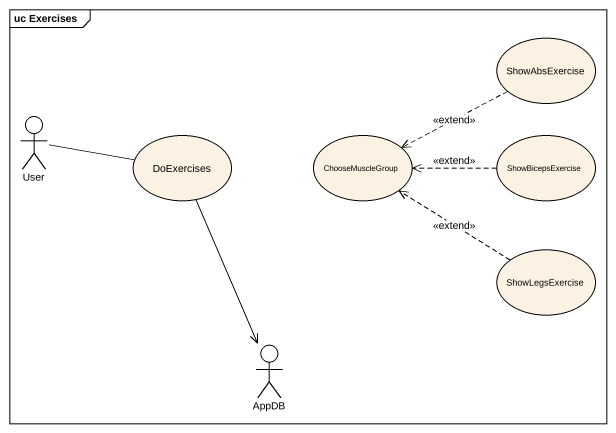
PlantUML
@startuml
mainframe uc Exercises
usecase ShowAbsExercise
actor User
usecase DoExercises
usecase ChooseMuscleGroup
usecase ShowBicepsExercise
usecase ShowLegsExercise
actor AppDB
ShowAbsExercise .left.> ChooseMuscleGroup : <<extend>>
User -right- DoExercises
DoExercises --> AppDB
ShowBicepsExercise .left.> ChooseMuscleGroup : <<extend>>
ShowLegsExercise .up.> ChooseMuscleGroup : <<extend>>
@enduml
